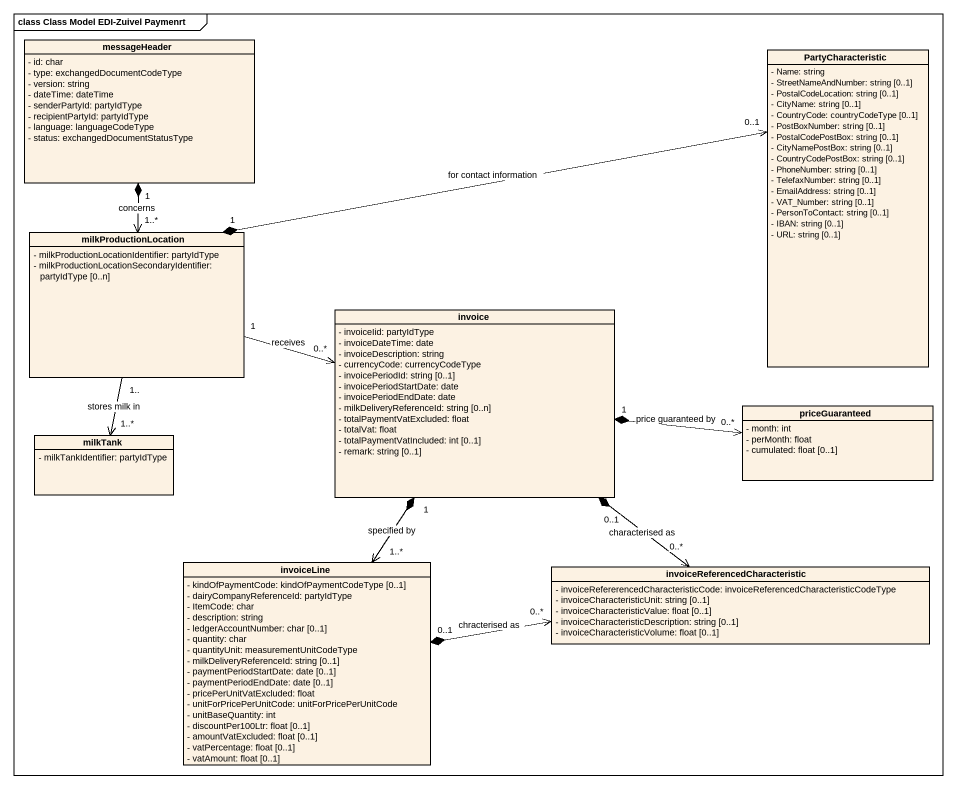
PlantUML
@startuml
mainframe class Class Model EDI-Zuivel Paymenrt
hide circle
hide empty members
skinparam classAttributeIconSize 0
class messageHeader {
  - id: char
  - type: exchangedDocumentCodeType
  - version: string
  - dateTime: dateTime
  - senderPartyId: partyIdType
  - recipientPartyId: partyIdType
  - language: languageCodeType
  - status: exchangedDocumentStatusType
}
class PartyCharacteristic {
  - Name: string
  - StreetNameAndNumber: string [0..1]
  - PostalCodeLocation: string [0..1]
  - CityName: string [0..1]
  - CountryCode: countryCodeType [0..1]
  - PostBoxNumber: string [0..1]
  - PostalCodePostBox: string [0..1]
  - CityNamePostBox: string [0..1]
  - CountryCodePostBox: string [0..1]
  - PhoneNumber: string [0..1]
  - TelefaxNumber: string [0..1]
  - EmailAddress: string [0..1]
  - VAT_Number: string [0..1]
  - PersonToContact: string [0..1]
  - IBAN: string [0..1]
  - URL: string [0..1]
}
class milkProductionLocation {
  - milkProductionLocationIdentifier: partyIdType
  - milkProductionLocationSecondaryIdentifier: partyIdType [0..n]
}
class invoice {
  - invoiceIid: partyIdType
  - invoiceDateTime: date
  - invoiceDescription: string
  - currencyCode: currencyCodeType
  - invoicePeriodId: string [0..1]
  - invoicePeriodStartDate: date
  - invoicePeriodEndDate: date
  - milkDeliveryReferenceId: string [0..n]
  - totalPaymentVatExcluded: float
  - totalVat: float
  - totalPaymentVatIncluded: int [0..1]
  - remark: string [0..1]
}
class milkTank {
  - milkTankIdentifier: partyIdType
}
class priceGuaranteed {
  - month: int
  - perMonth: float
  - cumulated: float [0..1]
}
class invoiceLine {
  - kindOfPaymentCode: kindOfPaymentCodeType [0..1]
  - dairyCompanyReferenceId: partyIdType
  - ItemCode: char
  - description: string
  - ledgerAccountNumber: char [0..1]
  - quantity: char
  - quantityUnit: measurementUnitCodeType
  - milkDeliveryReferenceId: string [0..1]
  - paymentPeriodStartDate: date [0..1]
  - paymentPeriodEndDate: date [0..1]
  - pricePerUnitVatExcluded: float
  - unitForPricePerUnitCode: unitForPricePerUnitCode
  - unitBaseQuantity: int
  - discountPer100Ltr: float [0..1]
  - amountVatExcluded: float [0..1]
  - vatPercentage: float [0..1]
  - vatAmount: float [0..1]
}
class "invoiceReferencedCharacteristic" as invoiceReferencedCharacteris {
  - invoiceRefererencedCharacteristicCode: invoiceReferencedCharacteristicCodeType
  - invoiceCharacteristicUnit: string [0..1]
  - invoiceCharacteristicValue: float [0..1]
  - invoiceCharacteristicDescription: string [0..1]
  - invoiceCharacteristicVolume: float [0..1]
}
messageHeader "1" *--> "1..*" milkProductionLocation : concerns
milkProductionLocation "1" *-right-> "0..1" PartyCharacteristic : for contact information
milkProductionLocation "1" -right-> "0..*" invoice : receives
milkProductionLocation "1.." --> "1..*" milkTank : stores milk in
invoice "1" *-right-> "0..*" priceGuaranteed : price guaranteed by
invoice "1" *--> "1..*" invoiceLine : specified by
invoice "0..1" *--> "0..*" invoiceReferencedCharacteris : characterised as
invoiceLine "0..1" *-right-> "0..*" invoiceReferencedCharacteris : chracterised as
@enduml
